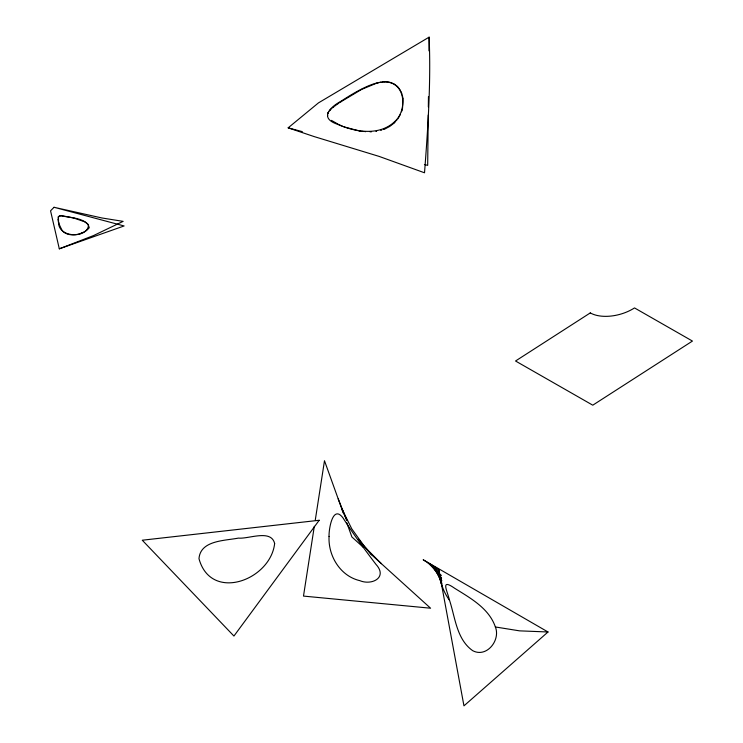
<?xml version="1.0" encoding="UTF-8"?>
<svg xmlns="http://www.w3.org/2000/svg" width="743" height="743" viewBox="0 0 743 743"><rect width="100%" height="100%" fill="white"/><g stroke="black" fill="none" stroke-linecap="round" stroke-linejoin="round"><path stroke-width="1.11" d="M428.247 115.007L427.68 165.383L424.411 164.5M428.339 106.992L428.451 96.683M428.962 50.886L429.12 37.15L318.441 102.896L288.154 127.842L314.066 136.554L379.06 156.383L424.522 172.785C427.968 127.685 431.024 82.399 429.12 37.15M314.317 526.295L303.488 596.09L430.578 608.211L371.565 554.789L365.027 547.257L351.764 528.821L341.622 508.388L346.777 520.295L338.195 498.859M315.301 519.951L324.487 460.734L343.331 513.153M402.52 108.302L403.012 98.708M327.682 113.958L327.895 113.27M402.409 108.757L402.084 110.001M401.954 110.428L401.499 111.794M327.932 113.196L328.267 112.499M400.328 114.598L399.948 115.351M328.313 112.416L328.824 111.626M399.26 116.605L398.898 117.208M398.239 118.221L397.737 118.945M396.808 120.162L396.353 120.71M329.539 110.726L330.291 109.918M395.592 121.573L394.292 122.883M330.329 109.871L331.248 108.998M54.035 207.278L50.552 210.817L59.301 248.821L124.1 225.956L54.035 207.278L101.791 217.95L123.143 221.368L93.516 235.577L59.301 248.821M393.976 123.18L389.769 126.421L384.958 128.929M548.018 631.987L463.957 705.85L438.779 569.5L423.166 559.767L548.018 631.987L519.561 630.853L495.377 626.971C489.033 608.368 470.533 598.18 454.8 588.363C439.884 577.896 447.397 590.917 449.246 599.415C455.19 616.876 456.378 639.184 472.678 650.664C486.656 658.177 500.754 640.178 495.377 626.971M332.4 107.986L333.031 107.466M333.208 107.317L334.136 106.583M335 105.933L335.622 105.469M336.263 104.995L337.313 104.243M337.851 103.862L338.975 103.091M339.802 102.525L340.916 101.772M341 101.717L361.692 89.383L376.998 83.04M88.445 224.934A14.182 7.932 -15.6 0 0 87.498 223.782L85.705 222.436A31.8 17.786 -15.6 0 0 84.219 221.628L74.049 218.126L61.232 215.535A7.579 4.235 -15.6 0 0 60.87 215.526L58.437 216.975L58.539 221.869M60.053 215.563L58.242 216.705L58.26 219.807M384.642 129.059L383.555 129.477M81.405 233.172L79.854 233.692M381.772 130.071L380.778 130.369M377.435 82.928L377.899 82.807M378.001 82.789L379.19 82.519M380.072 82.343L381.15 82.167M376.645 131.26L375.967 131.362M382.404 81.999C383.174 81.916 383.648 81.888 382.218 82.027C377.444 82.501 372.847 84.024 368.435 85.863C358.878 89.959 349.981 95.41 341.278 101.057C330.124 107.076 318.942 117.868 337.266 124.22C355.163 132.124 379.719 136.359 395.09 121.23C406.82 110.531 405.901 84.377 387.409 82.064M60.202 215.749C69.118 217.476 86.662 217.913 89.095 227.144A8.359 4.672 -15.6 0 1 88.761 227.98M382.979 81.971L387.642 81.953M371.528 131.771L369.995 131.817M384.289 81.851L385.301 81.832M386.49 81.86L387.112 81.906M365.547 131.687L364.98 131.65M363.373 131.502L361.609 131.297M388.255 82.027L389.713 82.287M360.726 131.177L360.253 131.102M360.169 131.093L359.612 131.009M359.138 130.926L345.281 127.202M390.047 82.362L393.892 83.82L397.254 86.281M288.154 127.842L302.327 131.65M344.343 126.858L343.424 126.505M342.235 126.022L341.455 125.697M340.498 125.298L339.235 124.731M338.288 124.285L331.452 120.385M363.373 547.368L351.894 536.975L346.758 522.682M427.624 562.553L435.723 570.16M438.964 573.206L441.398 575.481M365.027 547.257L381.4 563.686M397.496 86.513L398.471 87.581M58.586 223.123C59.199 238.243 87.971 238.299 88.482 225.018M358.228 539.093L371.565 554.789M429.853 563.937L437.924 573.735M439.392 575.519L441.593 578.184L439.559 575.435M61.975 230.274L58.548 222.956M398.898 88.12L399.363 88.751M437.516 572.677L432.092 565.33L441.788 580.887L439.122 575.825M449.459 600.186C442.921 591.317 439.559 580.422 438.779 569.5M399.892 89.55L400.301 90.228M438.054 573.8L434.321 566.723L441.983 583.58M400.839 91.25L401.183 91.974M401.601 92.977L401.944 93.924M436.55 568.116L442.122 586.125M402.288 95.076L402.483 95.791M58.808 223.151L58.474 222.621M327.682 115.787L327.598 115.202M58.771 222.993L58.316 221.841M58.697 222.668L58.019 219.696M402.687 96.711L402.957 98.299M61.994 230.274A26.311 14.711 -15.6 0 0 64.752 232.8L65.681 233.311A15.278 8.544 -15.6 0 0 79.891 233.794M88.956 227.99A11.34 6.343 -15.6 0 1 81.358 233.051M329.056 536.418C328.053 555.82 340.248 576.094 359.826 580.654C371.955 585.753 388.032 577.395 375.921 564.318C364.423 549.161 353.148 533.845 342.922 517.797C332.558 504.125 328.703 529.945 329.056 536.418M274.641 543.495C270.573 580.134 210.956 602.536 198.985 558.68C200.387 540.254 224.757 540.783 238.429 538.099C248.571 539.186 271.13 528.923 274.641 543.495M319.193 520.276L233.934 636.045L142.266 540.217L319.193 520.276M590.286 312.914L515.531 361.005L592.775 405.186L692.448 341.065L634.522 307.927A32.339 18.083 -15.6 0 1 590.286 312.914"/></g></svg>
